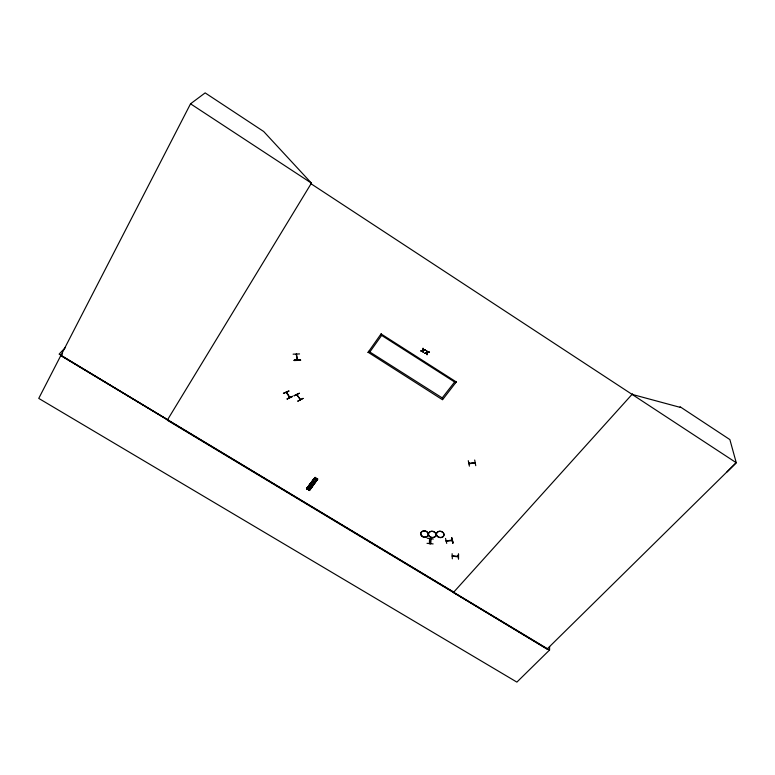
<?xml version="1.0" encoding="UTF-8"?>
<svg xmlns="http://www.w3.org/2000/svg" width="775" height="775" viewBox="0 0 775 775"><rect width="100%" height="100%" fill="white"/><g stroke="black" fill="none" stroke-linecap="round" stroke-linejoin="round"><path stroke-width="1.16" d="M292.427 396.48L287.041 398.902L292.369 396.422M422.966 350.261L421.067 350.978L422.966 350.261L423.043 348.169L423.382 350.135L425.397 349.68L423.382 350.135M421.116 350.823L423.053 350.532L423.402 352.47L423.47 350.416L425.397 349.68M423.402 352.47L423.47 350.416M62.523 353.778L60.779 355.618L38.75 398.398L516.886 682.107L549.562 650.012L549.611 646.505M426.647 352.615L424.748 353.332L426.647 352.615L426.715 350.523L427.064 352.489L429.069 352.034L427.064 352.489M424.748 353.332L426.725 352.887L427.064 354.824L427.141 352.77L429.069 352.034M422.966 352.199L423.053 350.532M427.18 538.208L433.293 539.061M429.398 543.682L429.563 538.693M430.483 541.134L429.825 541.018L430.474 541.483M430.6 538.654L430.474 543.788M430.716 543.817L430.91 538.819M297.338 359.842L296.205 354.136M296.37 354.398L296.573 353.846M297.435 360.036L296.486 354.252M427.025 543.333L433.128 543.914M475.753 465.678L474.688 460.011M475.23 462.52L475.104 463.111L475.085 462.481M474.649 462.52L474.658 463.159L474.591 462.588M458.577 554.048L458.509 558.823M457.715 556.188L457.822 556.663L457.86 556.033M458.335 554.038L458.48 559.027M458.412 556.101L458.248 556.683L458.277 556.043M469.418 463.072C467.877 464.642 471.927 461.687 475.094 463.082M469.388 466.153L468.284 460.679M468.856 463.188L468.991 463.75L468.982 463.111M452.368 555.927C457.938 557.477 462.607 556.276 452.309 555.917M452.435 555.869L452.3 556.489M452.116 553.699L452.329 558.804M452.852 555.888L452.803 556.266M452.261 540.243L452.154 540.068M453.084 542.955L451.903 537.937L452.803 542.81M452.774 543.004L451.622 537.792L452.862 542.975M451.66 540.068L451.718 540.32M452.077 540.03L446.129 541.018M446.352 540.853L446.293 540.601M446.71 540.553L446.836 541.124M446.778 541.124L446.787 540.601M446.729 543.42L445.538 538.412M429.66 543.701L429.815 538.712M455.7 382.685L380.515 334.693M368.057 352.247L442.525 399.755L456.427 381.746M294.132 360.307L300.584 360.327L294.103 360.239L300.603 359.842M454.615 381.998L442.225 397.895M443.3 398.582L368.735 351.298M427.141 352.77L429.03 352.199M421.067 350.978L421.571 351.114M300.448 399.638L299.973 399.096M381.62 335.41L369.84 351.995M367.97 352.489L381.213 333.715M311.705 487.136L309.07 485.547M312.451 486.119L309.816 484.53M313.284 484.985L310.649 483.387M289.889 397.168L289.54 397.682L289.298 396.887M289.782 397.565L286.653 392.169M309.467 490.168L317.711 479.037L315.067 477.429L306.551 488.725L315.076 477.419L306.542 488.705M310.31 489.035L307.675 487.446M310.862 488.269L308.237 486.681M306.842 488.579L309.574 490.546L317.711 479.037L309.167 490.304M303.025 398.476L297.871 401.043M300.312 399.483L296.757 394.514M299.392 393.225L293.899 395.851L299.276 393.303M297.309 395.066L296.622 394.804M296.932 394.417L296.67 394.93L297.067 394.494M297.319 394.843L297.058 394.988M286.237 392.518L289.618 397.294M288.978 391.133L283.408 393.351L288.804 390.91M286.866 392.751L286.895 392.537M286.343 392.179L286.624 392.663M286.217 392.605L286.527 392.092M297.581 359.707L297.542 359.29M299.547 353.923L293.115 354.175M726.96 471.994L736.25 462.723L311.037 183.772L311.424 183.132L263.674 131.488L205.152 92.893L190.534 103.811L60.925 355.463L453.772 592.1M311.424 183.132L167.293 420.195L547.169 648.966L736.25 462.723L729.876 439.59L680.101 406.768L680.227 407.369L632.061 394.378M311.114 183.83L311.511 183.181L190.534 103.811M475.143 463.072L468.982 463.721M315.076 477.419L306.609 488.754M307.317 489.083L315.396 477.787M307.258 489.054L315.59 477.729L307.055 489.015M317.343 478.979L308.653 489.994M308.712 490.042L316.956 478.747M308.905 489.984L317.198 478.718M309.225 490.352L317.488 479.076M632.545 393.836L453.414 592.497L547.034 649.101M65.526 347.394L59.113 354.136L167.584 419.711M297.823 401.198L303.073 398.34M421.522 351.269L423.005 350.697M423.421 350.581L425.359 349.845M452.087 540.63L446.168 541.192M475.046 462.811L474.513 463.111M294.171 360.549L300.584 360.307M296.864 394.775L300.429 399.716M60.779 355.618L549.562 650.012M314.224 478.582L316.868 480.19M381.126 333.957L456.378 382.007M287.167 399.115L292.456 396.267M421.736 536.067A3.836 3.11 12 0 0 428.158 535.283A3.836 3.11 12 0 0 423.634 531.011A3.836 3.11 12 0 0 421.736 536.067M421.774 535.922A3.827 3.1 12 0 0 428.178 535.128A3.827 3.1 12 0 0 423.663 530.865A3.827 3.1 12 0 0 421.774 535.922M429.427 536.455A3.846 3.11 11.5 0 0 435.86 535.661A3.846 3.11 11.5 0 0 431.346 531.388A3.846 3.11 11.5 0 0 429.427 536.455M429.457 536.3A3.836 3.11 11.5 0 0 435.879 535.506A3.836 3.11 11.5 0 0 431.375 531.243A3.836 3.11 11.5 0 0 429.457 536.3M437.381 536.445A3.846 3.119 11 0 0 443.843 535.651A3.846 3.119 11 0 0 439.338 531.369A3.846 3.119 11 0 0 437.381 536.445M437.42 536.29A3.836 3.119 11 0 0 443.862 535.496A3.836 3.119 11 0 0 439.367 531.233A3.836 3.119 11 0 0 437.42 536.29"/></g></svg>
